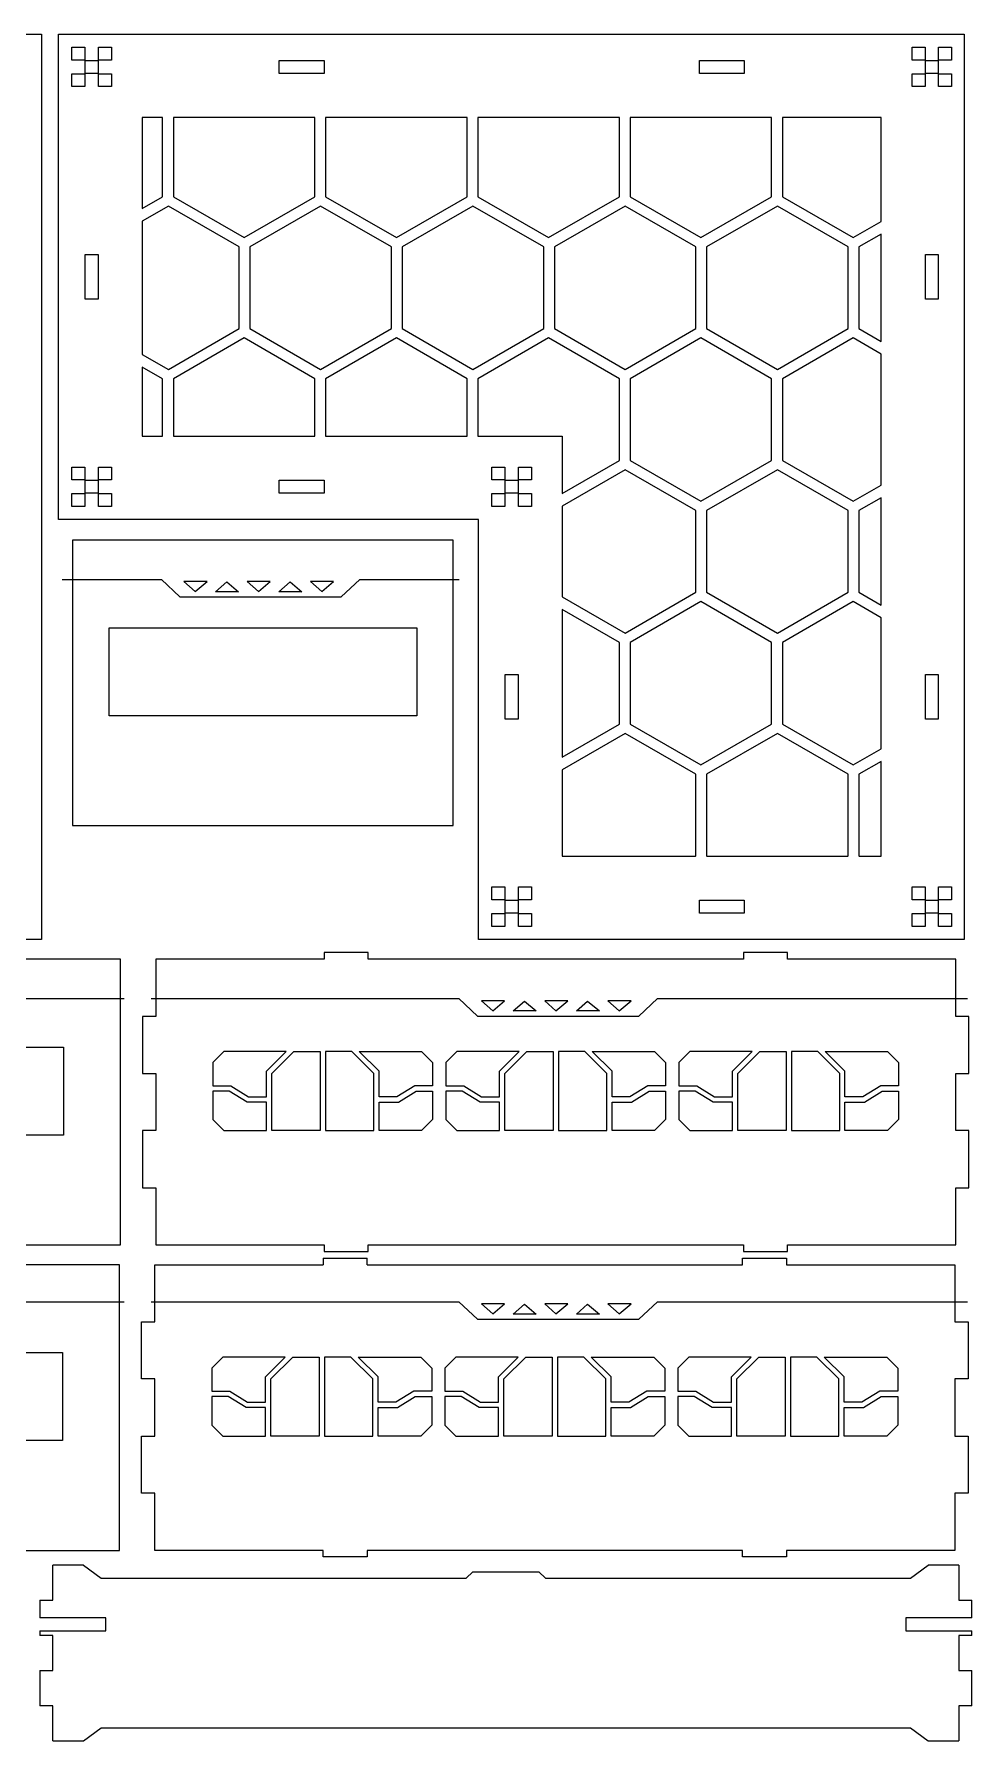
# Model space of a CAD drawing. Extents: x 3 to 594, y 4 to 392.
# Drawn here: x 380.9 to 594.2, y 4 to 392.4 of the extents above; entities that cross this region are included whole.
import ezdxf

# ---------------------------------------------------------------- set-up
doc = ezdxf.new("R2010")
doc.units = 0
for name, color, linetype in [('Découpe_1', 7, 'CONTINUOUS'), ('Découpe_2', 7, 'CONTINUOUS'), ('Découpe_4', 7, 'CONTINUOUS'), ('Gravure', 7, 'CONTINUOUS')]:
    doc.layers.add(name, color=color, linetype=linetype)

msp = doc.modelspace()

# ---------------------------------------------------------------- linework, layer by layer
at = {"layer": 'Découpe_1', "color": 5}
for points in [[(389.47506, 386.462489), (389.47506, 389.412489)], [(389.47506, 389.412489), (392.42506, 389.412489), (392.42506, 386.462489)], [(395.52506, 386.462489), (395.52506, 389.412489), (398.47506, 389.412489)], [(398.47506, 389.412489), (398.47506, 386.462489)], [(580.57506, 389.412489), (583.52506, 389.412489)], [(580.57506, 386.462489), (580.57506, 389.412489)], [(583.52506, 389.412489), (583.52506, 386.462489), (580.57506, 386.462489)], [(586.62506, 389.412489), (589.57506, 389.412489)], [(589.57506, 386.462489), (586.62506, 386.462489), (586.62506, 389.412489)], [(589.57506, 389.412489), (589.57506, 386.462489)], [(392.42506, 386.462489), (389.47506, 386.462489)], [(392.50006, 386.387489), (395.45006, 386.387489)], [(395.45006, 383.437489), (392.50006, 383.437489), (392.50006, 386.387489)], [(395.45006, 386.387489), (395.45006, 383.437489)], [(398.47506, 386.462489), (395.52506, 386.462489)], [(583.60006, 386.387489), (586.55006, 386.387489)], [(583.60006, 383.437489), (583.60006, 386.387489)], [(586.55006, 386.387489), (586.55006, 383.437489), (583.60006, 383.437489)], [(389.47506, 380.412489), (389.47506, 383.362489), (392.42506, 383.362489)], [(392.42506, 383.362489), (392.42506, 380.412489)], [(395.52506, 383.362489), (398.47506, 383.362489)], [(398.47506, 380.412489), (395.52506, 380.412489), (395.52506, 383.362489)], [(398.47506, 383.362489), (398.47506, 380.412489)], [(580.57506, 380.412489), (580.57506, 383.362489)], [(580.57506, 383.362489), (583.52506, 383.362489), (583.52506, 380.412489)], [(586.62506, 383.362489), (589.57506, 383.362489)], [(586.62506, 380.412489), (586.62506, 383.362489)], [(589.57506, 383.362489), (589.57506, 380.412489)], [(392.42506, 380.412489), (389.47506, 380.412489)], [(583.52506, 380.412489), (580.57506, 380.412489)], [(589.57506, 380.412489), (586.62506, 380.412489)], [(389.475, 293.862493), (392.425, 293.862493)], [(389.475, 290.912493), (389.475, 293.862493)], [(392.425, 293.862493), (392.425, 290.912493), (389.475, 290.912493)], [(395.525, 293.862493), (398.475, 293.862493)], [(398.475, 290.912493), (395.525, 290.912493), (395.525, 293.862493)], [(398.475, 293.862493), (398.475, 290.912493)], [(485.02506, 290.91239), (485.02506, 293.86239), (487.97506, 293.86239)], [(487.97506, 293.86239), (487.97506, 290.91239)], [(491.07506, 293.86239), (494.02506, 293.86239)], [(494.02506, 290.91239), (491.07506, 290.91239), (491.07506, 293.86239)], [(494.02506, 293.86239), (494.02506, 290.91239)], [(389.475, 287.812493), (392.425, 287.812493)], [(392.425, 284.862493), (389.475, 284.862493), (389.475, 287.812493)], [(392.425, 287.812493), (392.425, 284.862493)], [(392.5, 290.837493), (395.45, 290.837493)], [(392.5, 287.887493), (392.5, 290.837493)], [(395.45, 290.837493), (395.45, 287.887493), (392.5, 287.887493)], [(395.525, 284.862493), (395.525, 287.812493)], [(395.525, 287.812493), (398.475, 287.812493), (398.475, 284.862493)], [(487.97506, 290.91239), (485.02506, 290.91239)], [(485.02506, 287.81239), (487.97506, 287.81239)], [(487.97506, 284.86239), (485.02506, 284.86239), (485.02506, 287.81239)], [(487.97506, 287.81239), (487.97506, 284.86239)], [(488.05006, 290.83739), (491.00006, 290.83739)], [(491.00006, 287.88739), (488.05006, 287.88739), (488.05006, 290.83739)], [(491.00006, 290.83739), (491.00006, 287.88739)], [(491.07506, 287.81239), (494.02506, 287.81239)], [(491.07506, 284.86239), (491.07506, 287.81239)], [(494.02506, 287.81239), (494.02506, 284.86239), (491.07506, 284.86239)], [(398.475, 284.862493), (395.525, 284.862493)], [(488.05006, 246.68739), (491.00006, 246.68739)], [(488.05006, 236.48739), (488.05006, 246.68739)], [(491.00006, 246.68739), (491.00006, 236.48739)], [(491.00006, 236.48739), (488.05006, 236.48739)], [(485.025, 198.312493), (487.975, 198.312493)], [(485.025, 195.362493), (485.025, 198.312493)], [(487.975, 198.312493), (487.975, 195.362493), (485.025, 195.362493)], [(491.075, 198.312493), (494.025, 198.312493)], [(494.025, 195.362493), (491.075, 195.362493), (491.075, 198.312493)], [(494.025, 198.312493), (494.025, 195.362493)], [(580.57506, 198.31239), (583.52506, 198.31239)], [(583.52506, 195.36239), (580.57506, 195.36239), (580.57506, 198.31239)], [(583.52506, 198.31239), (583.52506, 195.36239)], [(586.62506, 198.31239), (589.57506, 198.31239)], [(589.57506, 195.36239), (586.62506, 195.36239), (586.62506, 198.31239)], [(589.57506, 198.31239), (589.57506, 195.36239)], [(488.05, 192.337493), (488.05, 195.287493)], [(488.05, 195.287493), (491, 195.287493), (491, 192.337493)], [(583.60006, 192.33739), (583.60006, 195.28739), (586.55006, 195.28739)], [(586.55006, 195.28739), (586.55006, 192.33739)], [(485.025, 189.312493), (485.025, 192.262493)], [(485.025, 192.262493), (487.975, 192.262493), (487.975, 189.312493)], [(491, 192.337493), (488.05, 192.337493)], [(491.075, 192.262493), (494.025, 192.262493)], [(491.075, 189.312493), (491.075, 192.262493)], [(494.025, 192.262493), (494.025, 189.312493), (491.075, 189.312493)], [(580.57506, 189.31239), (580.57506, 192.26239), (583.52506, 192.26239)], [(583.52506, 192.26239), (583.52506, 189.31239)], [(586.55006, 192.33739), (583.60006, 192.33739)], [(586.62506, 189.31239), (586.62506, 192.26239), (589.57506, 192.26239)], [(589.57506, 192.26239), (589.57506, 189.31239)], [(487.975, 189.312493), (485.025, 189.312493)], [(583.52506, 189.31239), (580.57506, 189.31239)], [(589.57506, 189.31239), (586.62506, 189.31239)], [(424.02506, 160.86239), (421.52506, 158.36239)], [(438.22806, 160.86239), (424.02506, 160.86239)], [(433.72506, 150.56239), (433.72506, 156.35949), (438.22806, 160.86239)], [(434.92506, 155.86239), (439.92506, 160.86239), (445.92506, 160.86239)], [(445.92506, 160.86239), (445.92506, 142.86239)], [(453.12506, 160.86239), (447.12506, 160.86239)], [(447.12506, 160.86239), (447.12506, 142.86239)], [(458.12506, 155.86239), (453.12506, 160.86239)], [(477.02506, 160.86239), (474.52506, 158.36239)], [(491.22796, 160.86239), (477.02506, 160.86239)], [(486.72506, 156.35949), (491.22796, 160.86239)], [(506.12506, 160.86239), (500.12506, 160.86239)], [(500.12506, 160.86239), (500.12506, 142.86239)], [(511.12506, 155.86239), (506.12506, 160.86239)], [(530.02506, 160.86239), (527.52506, 158.36239)], [(544.228, 160.86239), (530.02506, 160.86239)], [(539.72506, 156.35949), (544.228, 160.86239)], [(553.12506, 160.86239), (553.12506, 142.86239)], [(559.12506, 160.86239), (553.12506, 160.86239)], [(564.12506, 155.86239), (559.12506, 160.86239)], [(421.52506, 158.36239), (421.52506, 153.06239)], [(445.92506, 142.86239), (434.92506, 142.86239), (434.92506, 155.86239)], [(458.12506, 142.86239), (458.12506, 155.86239)], [(474.52506, 158.36239), (474.52506, 153.06239)], [(486.72506, 150.56239), (486.72506, 156.35949)], [(511.12506, 142.86239), (511.12506, 155.86239)], [(527.52506, 158.36239), (527.52506, 153.06239)], [(539.72506, 150.56239), (539.72506, 156.35949)], [(564.12506, 142.86239), (564.12506, 155.86239)], [(421.52506, 153.06239), (425.59206, 153.06239)], [(421.52506, 151.86239), (421.52506, 145.36239), (424.02506, 142.86239)], [(425.25206, 151.86239), (421.52506, 151.86239)], [(429.31906, 149.36239), (425.25206, 151.86239)], [(425.59206, 153.06239), (429.65806, 150.56239)], [(474.52506, 153.06239), (478.59176, 153.06239)], [(474.52506, 151.86239), (474.52506, 145.36239)], [(478.25236, 151.86239), (474.52506, 151.86239)], [(482.31906, 149.36239), (478.25236, 151.86239)], [(478.59176, 153.06239), (482.65836, 150.56239)], [(527.52506, 153.06239), (531.59176, 153.06239)], [(527.52506, 151.86239), (527.52506, 145.36239)], [(531.25236, 151.86239), (527.52506, 151.86239)], [(535.31906, 149.36239), (531.25236, 151.86239)], [(531.59176, 153.06239), (535.65836, 150.56239)], [(433.72506, 142.86239), (433.72506, 149.36239), (429.31906, 149.36239)], [(429.65806, 150.56239), (433.72506, 150.56239)], [(486.72506, 149.36239), (482.31906, 149.36239)], [(482.65836, 150.56239), (486.72506, 150.56239)], [(486.72506, 142.86239), (486.72506, 149.36239)], [(539.72506, 149.36239), (535.31906, 149.36239)], [(535.65836, 150.56239), (539.72506, 150.56239)], [(539.72506, 142.86239), (539.72506, 149.36239)], [(474.52506, 145.36239), (477.02506, 142.86239)], [(527.52506, 145.36239), (530.02506, 142.86239)], [(424.02506, 142.86239), (433.72506, 142.86239)], [(447.12506, 142.86239), (458.12506, 142.86239)], [(477.02506, 142.86239), (486.72506, 142.86239)], [(500.12506, 142.86239), (511.12506, 142.86239)], [(530.02506, 142.86239), (539.72506, 142.86239)], [(553.12506, 142.86239), (564.12506, 142.86239)], [(423.8086, 91.34533), (421.3086, 88.84533)], [(438.0116, 91.34533), (423.8086, 91.34533)], [(433.5086, 81.04533), (433.5086, 86.84243), (438.0116, 91.34533)], [(434.7086, 86.34533), (439.7086, 91.34533), (445.7086, 91.34533)], [(445.7086, 91.34533), (445.7086, 73.34533)], [(452.9086, 91.34533), (446.9086, 91.34533)], [(446.9086, 91.34533), (446.9086, 73.34533)], [(457.9086, 86.34533), (452.9086, 91.34533)], [(476.8086, 91.34533), (474.3086, 88.84533)], [(491.0115, 91.34533), (476.8086, 91.34533)], [(486.5086, 86.84243), (491.0115, 91.34533)], [(505.90861, 91.34533), (499.9086, 91.34533)], [(499.9086, 91.34533), (499.9086, 73.34533)], [(510.9086, 86.34533), (505.90861, 91.34533)], [(529.8086, 91.34533), (527.30861, 88.84533)], [(544.01154, 91.34533), (529.8086, 91.34533)], [(539.5086, 86.84243), (544.01154, 91.34533)], [(552.9086, 91.34533), (552.9086, 73.34533)], [(558.90861, 91.34533), (552.9086, 91.34533)], [(563.9086, 86.34533), (558.90861, 91.34533)], [(421.3086, 88.84533), (421.3086, 83.54533)], [(445.7086, 73.34533), (434.7086, 73.34533), (434.7086, 86.34533)], [(457.9086, 73.34533), (457.9086, 86.34533)], [(474.3086, 88.84533), (474.3086, 83.54533)], [(486.5086, 81.04533), (486.5086, 86.84243)], [(510.9086, 73.34533), (510.9086, 86.34533)], [(527.30861, 88.84533), (527.30861, 83.54533)], [(539.5086, 81.04533), (539.5086, 86.84243)], [(563.9086, 73.34533), (563.9086, 86.34533)], [(421.3086, 83.54533), (425.3756, 83.54533)], [(421.3086, 82.34533), (421.3086, 75.84533), (423.8086, 73.34533)], [(425.0356, 82.34533), (421.3086, 82.34533)], [(429.1026, 79.84533), (425.0356, 82.34533)], [(425.3756, 83.54533), (429.4416, 81.04533)], [(474.3086, 83.54533), (478.3753, 83.54533)], [(474.3086, 82.34533), (474.3086, 75.84533)], [(478.0359, 82.34533), (474.3086, 82.34533)], [(482.1026, 79.84533), (478.0359, 82.34533)], [(478.3753, 83.54533), (482.4419, 81.04533)], [(527.30861, 83.54533), (531.3753, 83.54533)], [(527.30861, 82.34533), (527.30861, 75.84533)], [(531.0359, 82.34533), (527.30861, 82.34533)], [(535.1026, 79.84533), (531.0359, 82.34533)], [(531.3753, 83.54533), (535.44189, 81.04533)], [(433.5086, 73.34533), (433.5086, 79.84533), (429.1026, 79.84533)], [(429.4416, 81.04533), (433.5086, 81.04533)], [(486.5086, 79.84533), (482.1026, 79.84533)], [(482.4419, 81.04533), (486.5086, 81.04533)], [(486.5086, 73.34533), (486.5086, 79.84533)], [(539.5086, 79.84533), (535.1026, 79.84533)], [(535.44189, 81.04533), (539.5086, 81.04533)], [(539.5086, 73.34533), (539.5086, 79.84533)], [(474.3086, 75.84533), (476.8086, 73.34533)], [(527.30861, 75.84533), (529.8086, 73.34533)], [(423.8086, 73.34533), (433.5086, 73.34533)], [(446.9086, 73.34533), (457.9086, 73.34533)], [(476.8086, 73.34533), (486.5086, 73.34533)], [(499.9086, 73.34533), (510.9086, 73.34533)], [(529.8086, 73.34533), (539.5086, 73.34533)], [(552.9086, 73.34533), (563.9086, 73.34533)]]:
    msp.add_lwpolyline(points, dxfattribs=at)
for points in [[(446.85006, 383.437489), (436.65006, 383.437489), (436.65006, 386.387489), (446.85006, 386.387489)], [(532.20006, 383.437489), (532.20006, 386.387489), (542.40006, 386.387489), (542.40006, 383.437489)], [(395.45006, 342.237489), (395.45006, 332.037489), (392.50006, 332.037489), (392.50006, 342.237489)], [(583.60006, 342.237489), (586.55006, 342.237489), (586.55006, 332.037489), (583.60006, 332.037489)], [(436.65006, 290.83739), (446.85006, 290.83739), (446.85006, 287.88739), (436.65006, 287.88739)], [(586.55006, 236.48739), (583.60006, 236.48739), (583.60006, 246.68739), (586.55006, 246.68739)], [(532.20006, 195.28739), (542.40006, 195.28739), (542.40006, 192.33739), (532.20006, 192.33739)], [(337.52506, 141.86239), (337.52506, 161.86239), (387.52506, 161.86239), (387.52506, 141.86239)], [(469.02506, 160.86239), (471.52506, 158.36239), (471.52506, 153.06239), (467.45836, 153.06239), (463.39176, 150.56239), (459.32506, 150.56239), (459.32506, 156.35949), (454.82216, 160.86239)], [(498.92506, 142.86239), (487.92506, 142.86239), (487.92506, 155.86239), (492.92506, 160.86239), (498.92506, 160.86239)], [(512.32506, 156.35949), (507.82216, 160.86239), (522.02506, 160.86239), (524.52506, 158.36239), (524.52506, 153.06239), (520.45836, 153.06239), (516.39176, 150.56239), (512.32506, 150.56239)], [(551.92506, 160.86239), (551.92506, 142.86239), (540.92506, 142.86239), (540.92506, 155.86239), (545.92506, 160.86239)], [(577.52506, 158.36239), (577.52506, 153.06239), (573.45836, 153.06239), (569.39176, 150.56239), (565.32506, 150.56239), (565.32506, 156.35949), (560.82216, 160.86239), (575.02506, 160.86239)], [(467.79776, 151.86239), (471.52506, 151.86239), (471.52506, 145.36239), (469.02506, 142.86239), (459.32506, 142.86239), (459.32506, 149.36239), (463.73106, 149.36239)], [(512.32506, 142.86239), (512.32506, 149.36239), (516.73106, 149.36239), (520.79776, 151.86239), (524.52506, 151.86239), (524.52506, 145.36239), (522.02506, 142.86239)], [(573.79776, 151.86239), (577.52506, 151.86239), (577.52506, 145.36239), (575.02506, 142.86239), (565.32506, 142.86239), (565.32506, 149.36239), (569.73106, 149.36239)], [(337.3086, 72.34533), (337.3086, 92.34533), (387.3086, 92.34533), (387.3086, 72.34533)], [(468.8086, 91.34533), (471.3086, 88.84533), (471.3086, 83.54533), (467.2419, 83.54533), (463.1753, 81.04533), (459.1086, 81.04533), (459.1086, 86.84243), (454.6057, 91.34533)], [(498.7086, 73.34533), (487.7086, 73.34533), (487.7086, 86.34533), (492.7086, 91.34533), (498.7086, 91.34533)], [(512.10861, 86.84243), (507.60569, 91.34533), (521.80861, 91.34533), (524.30859, 88.84533), (524.30859, 83.54533), (520.24191, 83.54533), (516.17531, 81.04533), (512.10861, 81.04533)], [(551.70862, 91.34533), (551.70862, 73.34533), (540.70861, 73.34533), (540.70861, 86.34533), (545.7086, 91.34533)], [(577.3086, 88.84533), (577.3086, 83.54533), (573.24189, 83.54533), (569.17529, 81.04533), (565.10861, 81.04533), (565.10861, 86.84243), (560.6057, 91.34533), (574.80859, 91.34533)], [(467.5813, 82.34533), (471.3086, 82.34533), (471.3086, 75.84533), (468.8086, 73.34533), (459.1086, 73.34533), (459.1086, 79.84533), (463.5146, 79.84533)], [(512.10861, 73.34533), (512.10861, 79.84533), (516.5146, 79.84533), (520.58131, 82.34533), (524.30859, 82.34533), (524.30859, 75.84533), (521.80861, 73.34533)], [(573.58129, 82.34533), (577.3086, 82.34533), (577.3086, 75.84533), (574.80859, 73.34533), (565.10861, 73.34533), (565.10861, 79.84533), (569.51461, 79.84533)]]:
    msp.add_lwpolyline(points, close=True, dxfattribs=at)
at = {"layer": 'Découpe_2', "color": 3}
msp.add_lwpolyline([(387.237879, 268.292293), (409.81584, 268.292293), (414.04921, 264.341123), (450.7381, 264.341123), (454.97144, 268.292293), (477.54922, 268.292293)], dxfattribs=at)
for points in [[(414.94757, 267.792473), (417.50604, 265.549713), (420.20665, 267.792473)], [(422.1419, 265.494383), (424.70037, 267.737143), (427.40098, 265.494383)], [(429.33626, 267.792473), (431.89473, 265.549713), (434.59534, 267.792473)], [(436.53061, 265.494383), (439.08909, 267.737143), (441.78969, 265.494383)], [(443.72494, 267.792473), (446.28341, 265.549713), (448.98402, 267.792473)]]:
    msp.add_lwpolyline(points, close=True, dxfattribs=at)
at = {"layer": 'Découpe_2', "color": 5}
msp.add_lwpolyline([(397.925352, 257.253299), (467.92502, 257.253299), (467.92502, 237.253299), (397.925352, 237.253299)], close=True, dxfattribs=at)
at = {"layer": 'Découpe_2', "color": 6}
for points in [[(476.22496, 212.253299)], [(446.82506, 116.86239), (446.82506, 115.36239), (456.82506, 115.36239), (456.82506, 116.86239), (542.22506, 116.86239), (542.22506, 115.36239), (552.22506, 115.36239), (552.22506, 116.86239), (590.52506, 116.86239), (590.52506, 129.86239), (593.52506, 129.86239), (593.52506, 142.86239), (590.52506, 142.86239), (590.52506, 155.86239), (593.52506, 155.86239), (593.52506, 168.86239), (590.52506, 168.86239), (590.52506, 181.86239), (552.22506, 181.86239), (552.22506, 183.36239), (542.22506, 183.36239), (542.22506, 181.86239), (456.82506, 181.86239), (456.82506, 183.36239), (446.82506, 183.36239), (446.82506, 181.86239), (408.52506, 181.86239), (408.52506, 168.86239), (405.52506, 168.86239), (405.52506, 155.86239), (408.52506, 155.86239), (408.52506, 142.86239), (405.52506, 142.86239), (405.52506, 129.86239), (408.52506, 129.86239), (408.52506, 116.86239)]]:
    msp.add_lwpolyline(points, close=True, dxfattribs=at)
for points in [[(456.6086, 112.34533), (542.00861, 112.34533), (542.00861, 113.84533), (552.00859, 113.84533), (552.00859, 112.34533), (590.3086, 112.34533), (590.3086, 99.34533), (593.3086, 99.34533), (593.3086, 86.34533), (590.3086, 86.34533), (590.3086, 73.34533), (593.3086, 73.34533), (593.3086, 60.34533), (590.3086, 60.34533), (590.3086, 47.34533), (552.00859, 47.34533), (552.00859, 45.84533), (542.00861, 45.84533), (542.00861, 47.34533), (456.6086, 47.34533), (456.6086, 45.84533), (446.6086, 45.84533), (446.6086, 47.34533), (408.3086, 47.34533), (408.3086, 60.34533), (405.3086, 60.34533), (405.3086, 73.34533), (408.3086, 73.34533), (408.3086, 86.34533), (405.3086, 86.34533), (405.3086, 99.34533), (408.3086, 99.34533), (408.3086, 112.34533), (446.6086, 112.34533)], [(446.6086, 113.84533), (456.6086, 113.84533)], [(446.6086, 113.84533), (446.6086, 112.34533)], [(456.6086, 112.34533), (456.6086, 113.84533)]]:
    msp.add_lwpolyline(points, dxfattribs=at)
for points in [[(476.22496, 277.2533), (447.3585, 277.2533), (418.49204, 277.2533), (389.625354, 277.2533)], [(389.625354, 277.2533), (389.625354, 255.586632), (389.625354, 233.919966), (389.625354, 212.253299)], [(476.22496, 212.253299), (476.22496, 233.919966), (476.22496, 255.586632), (476.22496, 277.2533)], [(389.625354, 212.253299), (418.49204, 212.253299), (447.3585, 212.253299), (476.22496, 212.253299)], [(400.52506, 181.86239), (340.269, 181.86239), (273.04573, 181.86239), (218.52506, 181.86239)], [(400.52506, 116.86239), (400.52506, 138.52906), (400.52506, 160.19572), (400.52506, 181.86239)], [(218.52506, 116.86239), (282.32342, 116.86239), (335.4589, 116.86239), (400.52506, 116.86239)], [(400.3086, 112.34533), (339.64206, 112.34533), (278.97551, 112.34533), (218.30897, 112.34533)], [(400.3086, 47.34533), (400.3086, 69.012), (400.3086, 90.67866), (400.3086, 112.34533)], [(218.30897, 47.34533), (278.97551, 47.34533), (339.64206, 47.34533), (400.3086, 47.34533)]]:
    msp.add_open_spline(points, degree=3, dxfattribs=at)
at = {"layer": 'Découpe_4', "color": 4}
for points in [[(382.52506, 186.36239), (272.07467, 186.36239), (272.07467, 281.91239), (176.52506, 281.91239), (176.52506, 392.36249), (382.52506, 392.36249)], [(592.40994, 186.36249), (481.95954, 186.36249), (481.95954, 281.91249), (386.40993, 281.91249), (386.40993, 392.36249), (592.40994, 392.36249)]]:
    msp.add_lwpolyline(points, close=True, dxfattribs=at)
for points in [[(392.131371, 44.002491), (385.131371, 44.002491)], [(385.131371, 36.002491), (385.131371, 44.002491)], [(392.131371, 44.002491), (396.131371, 41.002491)], [(580.231371, 41.002491), (584.231371, 44.002491)], [(591.231371, 44.002491), (584.231371, 44.002491)], [(591.231371, 44.002491), (591.231371, 36.002491)], [(396.131371, 41.002491), (479.181371, 41.002491)], [(479.181371, 41.002491), (480.681371, 42.502491)], [(480.681371, 42.502491), (495.681371, 42.502491)], [(495.681371, 42.502491), (497.181371, 41.002491)], [(497.181371, 41.002491), (580.231371, 41.002491)], [(382.181371, 36.002491), (385.131371, 36.002491)], [(382.181371, 36.002491), (382.181371, 32.002491)], [(591.231371, 36.002491), (594.181371, 36.002491)], [(594.181371, 32.002491), (594.181371, 36.002491)], [(397.181371, 32.002491), (382.181371, 32.002491)], [(397.181371, 29.052491), (397.181371, 32.002491)], [(579.181371, 32.002491), (579.181371, 29.052491)], [(594.181371, 32.002491), (579.181371, 32.002491)], [(382.181371, 29.052491), (397.181371, 29.052491)], [(382.181371, 29.052491), (382.181371, 28.002491)], [(385.131371, 28.002491), (382.181371, 28.002491)], [(385.131371, 20.002491), (385.131371, 28.002491)], [(579.181371, 29.052491), (594.181371, 29.052491)], [(591.231371, 28.002491), (591.231371, 20.002491)], [(594.181371, 28.002491), (591.231371, 28.002491)], [(594.181371, 28.002491), (594.181371, 29.052491)], [(382.181371, 20.002491), (385.131371, 20.002491)], [(382.181371, 20.002491), (382.181371, 12.002491)], [(591.231371, 20.002491), (594.181371, 20.002491)], [(594.181371, 12.002491), (594.181371, 20.002491)], [(385.131371, 12.002491), (382.181371, 12.002491)], [(385.131371, 4.002491), (385.131371, 12.002491)], [(591.231371, 12.002491), (591.231371, 4.002491)], [(594.181371, 12.002491), (591.231371, 12.002491)], [(385.131371, 4.002491), (392.131371, 4.002491)], [(392.131371, 4.002491), (396.131371, 7.002491), (580.231371, 7.002491), (584.231371, 4.002491), (591.231371, 4.002491)]]:
    msp.add_lwpolyline(points, dxfattribs=at)
at = {"layer": 'Gravure', "color": 3}
for points in [[(405.47513, 373.412377), (405.47513, 352.675658), (410.11193, 355.352912), (410.11193, 373.412377)], [(412.54832, 373.412377), (412.54832, 355.352912), (428.64656, 346.058871), (444.74424, 355.352912), (444.74424, 373.412377)], [(447.1806, 373.412377), (447.1806, 355.352912), (463.27887, 346.058871), (479.37654, 355.352912), (479.37654, 373.412377)], [(481.81291, 373.412377), (481.81291, 355.352912), (497.91118, 346.058871), (514.00885, 355.352912), (514.00885, 373.412377)], [(516.44578, 373.412377), (516.44578, 355.352912), (532.54345, 346.058871), (548.64172, 355.352912), (548.64172, 373.412377)], [(551.07809, 373.412377), (551.07809, 355.352912), (567.17576, 346.058871), (573.57484, 349.753115), (573.57484, 373.412377)], [(411.42107, 353.235692), (405.47513, 349.802724), (405.47513, 319.49195), (411.42107, 316.05896), (427.51931, 325.35302), (427.51931, 343.941651)], [(446.05338, 353.235692), (429.95568, 343.941651), (429.95568, 325.35302), (446.05338, 316.05896), (462.15162, 325.35302), (462.15162, 343.941651)], [(480.68569, 353.235692), (464.58799, 343.941651), (464.58799, 325.35302), (480.68569, 316.05896), (496.78392, 325.35302), (496.78392, 343.941651)], [(515.31799, 353.235692), (499.22029, 343.941651), (499.22029, 325.35302), (515.31853, 316.05896), (531.41623, 325.35302), (531.41623, 343.941651)], [(549.95084, 353.235692), (533.8526, 343.941651), (533.8526, 325.35302), (549.95084, 316.05896), (566.04854, 325.35302), (566.04854, 343.941651)], [(573.57484, 346.88018), (568.48491, 343.941651), (568.48491, 325.35302), (573.57484, 322.414491)], [(428.64656, 323.235803), (412.54832, 313.94118), (412.54832, 300.86244), (444.74424, 300.86244), (444.74424, 313.94118)], [(463.27887, 323.235803), (447.1806, 313.94118), (447.1806, 300.86244), (479.37654, 300.86244), (479.37654, 313.94118)], [(497.91118, 323.235803), (481.81291, 313.94118), (481.81291, 300.86244), (501.02499, 300.86244), (501.02499, 287.8565), (514.00885, 295.35303), (514.00885, 313.94118)], [(532.54345, 323.235803), (516.44578, 313.94118), (516.44578, 295.35303), (532.54345, 286.05899), (548.64172, 295.35303), (548.64172, 313.94118)], [(567.17576, 323.235803), (551.07809, 313.94118), (551.07809, 295.35303), (567.17576, 286.05899), (573.57484, 289.75324), (573.57484, 319.54101)], [(405.47513, 316.61844), (405.47513, 300.86244), (410.11193, 300.86244), (410.11193, 313.94118)], [(515.31799, 293.23526), (501.02499, 284.98302), (501.02499, 264.31135), (515.31853, 256.05855), (531.41623, 265.35314), (531.41623, 283.94122)], [(549.95084, 293.23526), (533.8526, 283.94122), (533.8526, 265.35314), (549.95084, 256.05855), (566.04854, 265.35314), (566.04854, 283.94122)], [(573.57484, 286.87975), (568.48491, 283.94122), (568.48491, 265.35314), (573.57484, 262.41461)], [(501.02499, 261.43786), (501.02499, 227.85617), (514.00885, 235.3527), (514.00885, 253.94133)], [(532.54345, 263.23537), (516.44578, 253.94133), (516.44578, 235.3527), (532.54345, 226.05866), (548.64172, 235.3527), (548.64172, 253.94133)], [(567.17576, 263.23537), (551.07809, 253.94133), (551.07809, 235.3527), (567.17576, 226.05866), (573.57484, 229.7529), (573.57484, 259.54113)], [(515.31799, 233.23548), (501.02499, 224.98324), (501.02499, 205.31257), (531.34678, 205.31257), (531.41618, 205.35277), (531.41618, 223.9414)], [(549.95084, 233.23548), (533.8526, 223.94144), (533.8526, 205.35281), (533.922, 205.31261), (565.97903, 205.31261), (566.04853, 205.35281), (566.04853, 223.94144)], [(573.57484, 226.87997), (568.48491, 223.94144), (568.48491, 205.35281), (568.55441, 205.31261), (573.57489, 205.31261)], [(482.63279, 172.392299), (485.19127, 170.149539), (487.89188, 172.392299)], [(489.82712, 170.094209), (492.3856, 172.336969), (495.08621, 170.094209)], [(497.02148, 172.392299), (499.57994, 170.149539), (502.28055, 172.392299)], [(504.21583, 170.094209), (506.77431, 172.336969), (509.47492, 170.094209)], [(511.41016, 172.392299), (513.96863, 170.149539), (516.66924, 172.392299)], [(482.63279, 103.4266), (485.19127, 101.18384), (487.89188, 103.4266)], [(489.82712, 101.12851), (492.3856, 103.37127), (495.08621, 101.12851)], [(497.02148, 103.4266), (499.57994, 101.18384), (502.28055, 103.4266)], [(504.21583, 101.12851), (506.77431, 103.37127), (509.47492, 101.12851)], [(511.41016, 103.4266), (513.96863, 101.18384), (516.66924, 103.4266)]]:
    msp.add_lwpolyline(points, close=True, dxfattribs=at)
for points in [[(217.907451, 172.892123), (285.641071, 172.892123), (289.87442, 168.940953), (326.563311, 168.940953), (330.796641, 172.892123), (401.352181, 172.892123)], [(407.50976, 172.892119), (477.50109, 172.892119), (481.73444, 168.940949), (518.42332, 168.940949), (522.65665, 172.892119), (593.21219, 172.892119)], [(217.907456, 103.935788), (285.641086, 103.935788), (289.874436, 99.984618), (326.563316, 99.984618), (330.796646, 103.935788), (401.352186, 103.935788)], [(407.50976, 103.92642), (477.50109, 103.92642), (481.73444, 99.97525), (518.42332, 99.97525), (522.65665, 103.92642), (593.21219, 103.92642)]]:
    msp.add_lwpolyline(points, dxfattribs=at)

doc.saveas('drawing.dxf')
